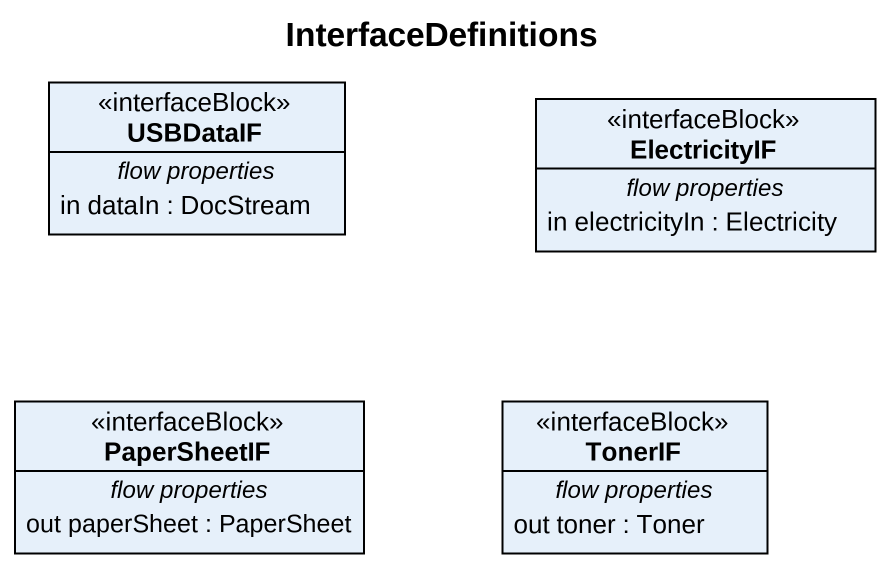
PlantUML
@startuml
title InterfaceDefinitions
hide circle
hide empty members
class USBDataIF <<interfaceBlock>> {
  -- flow properties --
  in dataIn : DocStream
}
class ElectricityIF <<interfaceBlock>> {
  -- flow properties --
  in electricityIn : Electricity
}
class PaperSheetIF <<interfaceBlock>> {
  -- flow properties --
  out paperSheet : PaperSheet
}
class TonerIF <<interfaceBlock>> {
  -- flow properties --
  out toner : Toner
}
@enduml
